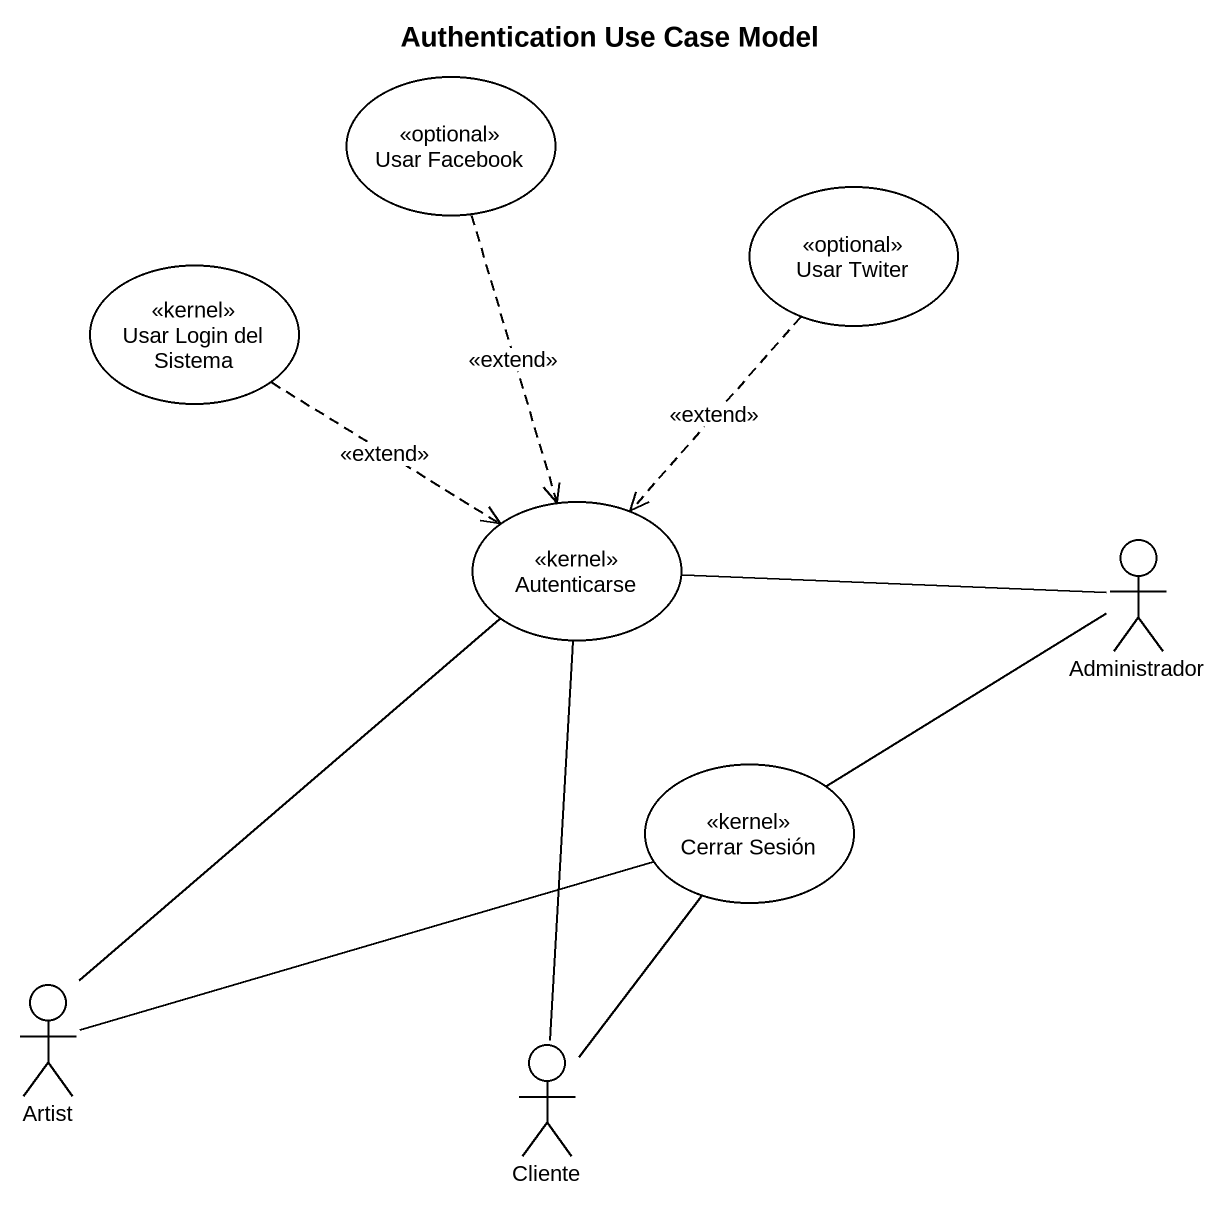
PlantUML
@startuml
title Authentication Use Case Model
usecase "Usar Facebook" as Usar_Facebook <<optional>>
usecase "Usar Twiter" as Usar_Twiter <<optional>>
usecase "Usar Login del Sistema" as Usar_Login_del_Sistema <<kernel>>
usecase Autenticarse <<kernel>>
actor Administrador
usecase "Cerrar Sesión" as Cerrar_Sesión <<kernel>>
actor Artist
actor Cliente
Usar_Facebook ..> Autenticarse : <<extend>>
Usar_Twiter ..> Autenticarse : <<extend>>
Usar_Login_del_Sistema ..> Autenticarse : <<extend>>
Administrador -left- Autenticarse
Administrador -left- Cerrar_Sesión
Artist -up- Autenticarse
Artist -right- Cerrar_Sesión
Cliente -up- Autenticarse
Cliente -up- Cerrar_Sesión
@enduml
